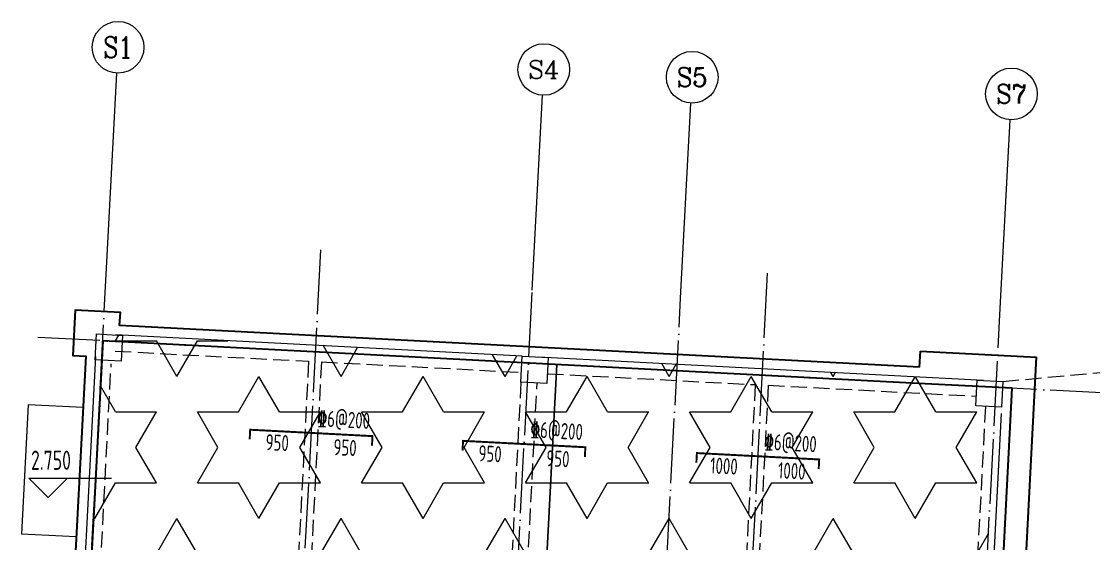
# Model space of a CAD drawing. Extents: x 5874492 to 7194610, y -939842 to -279257.
# Drawn here: x 6642350 to 6658947, y -570501 to -562412 of the extents above; entities that cross this region are included whole.
import ezdxf
from ezdxf.enums import TextEntityAlignment as Align

# ---------------------------------------------------------------- set-up
doc = ezdxf.new("R2010")
doc.units = 0
doc.header["$LTSCALE"] = 1000
doc.linetypes.add('DASH', pattern=[0.35, 0.25, -0.1])
doc.linetypes.add('DOTE', pattern=[2.42, 2, -0.2, 0.02, -0.2])
for name, color, linetype, lineweight in [('A-平面-屋面线', 40, 'Continuous', 30), ('A-标注-轴号', 3, 'Continuous', 15), ('A-标注-轴号文字', 7, 'Continuous', 15), ('A-轴线-塔楼', 1, 'DOTE', 9), ('S-墙柱-COLU', 50, 'Continuous', 20), ('S-板-BEAM', 4, 'DASH', 20), ('S-板-BEAM-CON', 2, 'Continuous', 20), ('S-板-板面填充', 251, 'Continuous', 20), ('S-板-标高', 3, 'Continuous', 20), ('S-板-楼板负筋', 1, 'Continuous', 20), ('S-板-楼板负筋文字', 7, 'Continuous', 20), ('S-轴网-轴号', 3, 'Continuous', 20), ('板洞边线', 253, 'Continuous', 18)]:
    doc.layers.add(name, color=color, linetype=linetype, lineweight=lineweight)
doc.styles.add('_TCH_AXIS', font='COMPLEX.shx', dxfattribs={"bigfont": 'hztxt.shx'})
doc.styles.add('_TCH_DIM', font='tssdeng.shx', dxfattribs={"bigfont": 'hztxt.shx'})
doc.styles.add('COMPLEX', font='COMPLEX')
doc.styles.add('样式 1', font='tssdeng.shx', dxfattribs={"width": 0.7, "bigfont": 'tssdchn.shx'})

# ---------------------------------------------------------------- blocks, each defined once
blk = doc.blocks.new('afdhgfjhfjhg')
at = {"layer": 'A-轴线-塔楼', "ltscale": 0.5}
for p, q in [((6646365, -523248), (6646988, -511339)), ((6653281, -523610), (6653903, -511701))]:
    blk.add_line(p, q, dxfattribs=at)
blk = doc.blocks.new('A$C245353D8')
blk.add_lwpolyline([(13343, 14950), (12201, -6900)])
blk = doc.blocks.new('regerh')
at = {"layer": 'A-平面-屋面线'}
for p, q in [((6656254, -499898), (6656267, -499648)), ((6656267, -499648), (6658064, -499742)), ((6657260, -515121), (6658064, -499742)), ((6657688, -500223), (6656236, -500147)), ((6656923, -514853), (6657688, -500223))]:
    blk.add_line(p, q, dxfattribs=at)
for points in [[(6656254, -499898), (6643870, -499250), (6643881, -499051), (6643182, -499014), (6643145, -499713), (6643345, -499724), (6643126, -503918), (6642926, -503907), (6642889, -504606), (6643089, -504617), (6642870, -508811), (6642670, -508801), (6642633, -509500), (6643332, -509536), (6643343, -509337), (6645145, -509431), (6645145, -514115)], [(6656235, -500147), (6643608, -499487), (6643106, -509079), (6645395, -509193), (6645395, -514115)]]:
    blk.add_lwpolyline(points, dxfattribs=at)
at = {"layer": 'S-板-BEAM'}
for p, q in [((6643800, -499647), (6646796, -499804)), ((6643517, -504088), (6643739, -499845)), ((6646796, -499804), (6646559, -504323)), ((6646995, -499814), (6646759, -504334)), ((6646995, -499814), (6650091, -499976)), ((6650491, -499997), (6653711, -500166)), ((6650083, -500126), (6649859, -504420)), ((6650108, -504433), (6650333, -500139)), ((6653711, -500166), (6653475, -504685)), ((6653911, -500176), (6653675, -504695)), ((6653911, -500176), (6657131, -500344)), ((6657273, -500503), (6657051, -504747))]:
    blk.add_line(p, q, dxfattribs=at)
at = {"layer": 'S-板-BEAM-CON'}
for p, q in [((6650104, -499727), (6643813, -499397)), ((6643495, -499732), (6643268, -504075)), ((6643495, -499732), (6643268, -504075)), ((6657244, -500100), (6650354, -499740)), ((6642454, -500478), (6642350, -502475)), ((6643303, -500522), (6642454, -500478)), ((6657518, -500615), (6657293, -504909)), ((6642350, -502475), (6643199, -502520))]:
    blk.add_line(p, q, dxfattribs=at)
blk = doc.blocks.new('_AXISO')
blk.add_circle((0, 0), 0.5)
at = {"layer": 'S-轴网-轴号', "style": 'COMPLEX', "width": 1.041667}
blk.add_attdef('A', text='', height=0.56, dxfattribs=at).set_placement((-0.25, -0.28), (0.25, -0.28), align=Align.FIT)
blk = doc.blocks.new('ZHOUWANG2')
at = {"layer": 'A-标注-轴号'}
for p, q in [((207118, 147664), (207276, 150685)), ((213709, 147319), (213867, 150340)), ((216006, 147199), (216164, 150220)), ((220949, 146941), (221107, 149962))]:
    blk.add_line(p, q, dxfattribs=at)
at = {"layer": 'A-轴线-塔楼', "ltscale": 0.5}
for p, q in [((206514, 136119), (207118, 147664)), ((213086, 135411), (213709, 147319)), ((215161, 131041), (216006, 147199)), ((219026, 110179), (220949, 146941)), ((223934, 145655), (206054, 146590))]:
    blk.add_line(p, q, dxfattribs=at)
at = {"layer": 'A-标注-轴号'}
ref = blk.add_blockref('_AXISO', (207297, 151084), dxfattribs=dict(at, xscale=800, yscale=800, zscale=800))
ref.add_attrib('A', 'S1', dxfattribs={"layer": 'A-标注-轴号文字', "ltscale": 0.2, "height": 328.4, "style": '_TCH_AXIS'}).set_placement((207070, 150920), (207524, 150920), align=Align.FIT)
ref = blk.add_blockref('_AXISO', (213888, 150740), dxfattribs=dict(at, xscale=800, yscale=800, zscale=800))
ref.add_attrib('A', 'S4', dxfattribs={"layer": 'A-标注-轴号文字', "ltscale": 0.2, "height": 282.2, "style": '_TCH_AXIS'}).set_placement((213646, 150599), (214130, 150599), align=Align.FIT)
ref = blk.add_blockref('_AXISO', (216185, 150620), dxfattribs=dict(at, xscale=800, yscale=800, zscale=800))
ref.add_attrib('A', 'S5', dxfattribs={"layer": 'A-标注-轴号文字', "ltscale": 0.2, "height": 294.3, "style": '_TCH_AXIS'}).set_placement((215947, 150473), (216423, 150473), align=Align.FIT)
ref = blk.add_blockref('_AXISO', (221128, 150361), dxfattribs=dict(at, xscale=800, yscale=800, zscale=800))
ref.add_attrib('A', 'S7', dxfattribs={"layer": 'A-标注-轴号文字', "ltscale": 0.2, "height": 294.3, "style": '_TCH_AXIS'}).set_placement((220890, 150214), (221366, 150214), align=Align.FIT)
blk = doc.blocks.new('sfdhdghgfh')
at = {"layer": 'S-墙柱-COLU'}
for points in [[(6643513, -567254), (6643913, -567275), (6643892, -567675), (6643492, -567654)], [(6650104, -567599), (6650504, -567620), (6650483, -568019), (6650083, -567998)], [(6657145, -567967), (6657544, -567988), (6657523, -568388), (6657124, -568367)]]:
    blk.add_lwpolyline(points, close=True, dxfattribs=at)

msp = doc.modelspace()

# ---------------------------------------------------------------- hatches: boundary and pattern name
at = {"layer": 'S-板-板面填充'}
h = msp.add_hatch(dxfattribs=at)
h.set_pattern_fill('STARS,_O', color=256, scale=800)
h.set_pattern_definition([(0, (4308274.3, -551963.2), (0, 1099.852), [635, -635]), (60, (4308274.3, -551963.2), (-952.49977, 549.926), [635, -635]), (120, (4308591.8, -551413.3), (-952.49977, -549.926), [635, -635])])
h.paths.add_polyline_path([(6645132.4, -597826.8), (6645132.4, -598877), (6645284.2, -598877), (6645284.2, -600892.6), (6655494.2, -601426.6), (6655980.9, -592138.9), (6655380.8, -592107.5), (6655897.9, -582221.9), (6656297.8, -582242.8), (6656308.2, -582043), (6656507.9, -582053.5), (6657004.4, -572616.3), (6657057.2, -575372.6), (6657418, -568482.2), (6657218.3, -568471.7), (6657244.5, -567972.4), (6643613.1, -567259.4), (6643116.8, -576746.8), (6645594.8, -576876.4), (6645594.8, -581762.5), (6645694.8, -581762.5), (6645694.8, -582086.2), (6645694.8, -582080.8), (6645694.8, -582726.8), (6645394.8, -582726.8), (6645394.8, -589576.8), (6651394.8, -589576.8), (6651394.8, -597826.8)])

# ---------------------------------------------------------------- linework, layer by layer
at = {"layer": 'S-板-BEAM-CON', "linetype": 'DASH'}
msp.add_line((6657544, -567988.1), (6676167.2, -566297.7), dxfattribs=at)
at = {"layer": 'S-板-标高'}
for p, q in [((6642762, -569786.9), (6642462, -569486.9)), ((6642462, -569486.9), (6643743, -569486.9)), ((6642762, -569786.9), (6643062, -569486.9))]:
    msp.add_line(p, q, dxfattribs=at)
at = {"layer": 'S-板-楼板负筋', "const_width": 30}
for points in [[(6645883.1, -568886.7), (6645890.9, -568736.9), (6647784.4, -568836), (6647776.6, -568985.8)], [(6649178.6, -569059.1), (6649186.4, -568909.3), (6651079.9, -569008.3), (6651072.1, -569158.1)], [(6652798.6, -569248.5), (6652806.5, -569098.7), (6654699.9, -569197.7), (6654692.1, -569347.5)]]:
    msp.add_lwpolyline(points, dxfattribs=at)

# ---------------------------------------------------------------- block references
msp.add_blockref('ZHOUWANG2', (6436548.7, -713896.5))
at = {"ltscale": 0.2}
msp.add_blockref('A$C245353D8', (6637294.8, -582677), dxfattribs=at)
at = {"layer": 'S-板-BEAM'}
msp.add_blockref('regerh', (0, -67872.4), dxfattribs=at)
at = {"layer": 'S-轴网-轴号'}
msp.add_blockref('afdhgfjhfjhg', (0, -54576.3), dxfattribs=at)
at = {"layer": '板洞边线'}
msp.add_blockref('sfdhdghgfh', (0, 0), dxfattribs=at)

# ---------------------------------------------------------------- texts
at = {"layer": 'S-板-标高', "color": 7, "style": '_TCH_DIM', "width": 0.705882}
msp.add_text('2.750', height=297.5, dxfattribs=at).set_placement((6642497.9, -569358.4))
at = {"layer": 'S-板-楼板负筋文字', "linetype": 'Continuous', "style": '样式 1', "width": 0.7}
for p in [(6646928.5, -568683.9), (6650224, -568856.3), (6653844.1, -569045.6)]:
    msp.add_text('\x846@200', height=250, rotation=357.00576, dxfattribs=at).set_placement(p)
for s, p in [('950', (6646316.3, -568812.8)), ('950', (6647366.6, -568889.4)), ('950', (6649611.8, -568985.1)), ('950', (6650662.1, -569061.7)), ('1000', (6653231.9, -569174.5)), ('1000', (6654282.2, -569251.1))]:
    msp.add_text(s, height=250, rotation=357.00576, dxfattribs=at).set_placement(p, align=Align.TOP_CENTER)

doc.saveas('drawing.dxf')
